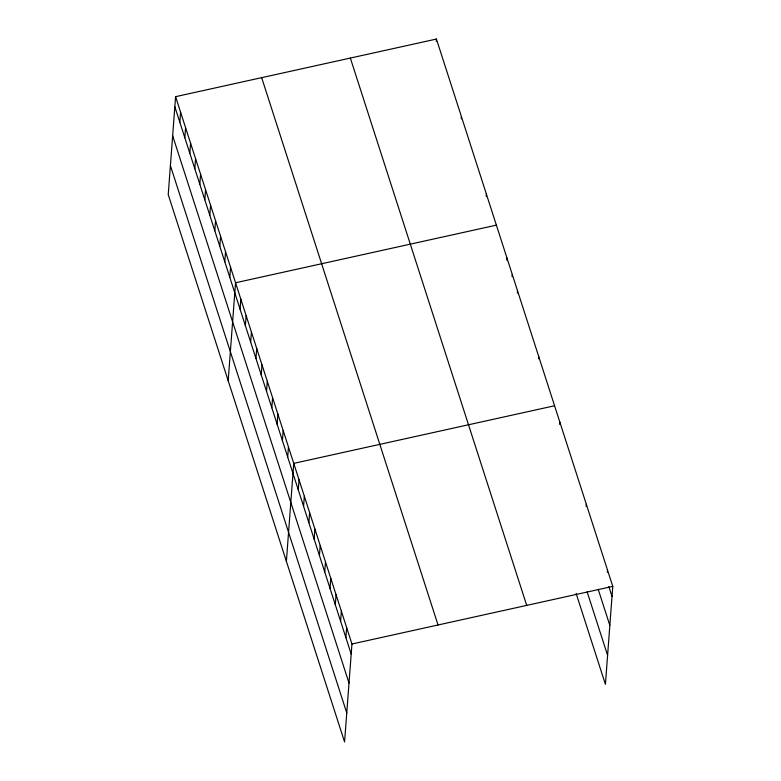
<?xml version="1.0" encoding="UTF-8"?>
<svg xmlns="http://www.w3.org/2000/svg" width="781" height="781" viewBox="0 0 781 781"><rect width="100%" height="100%" fill="white"/><g stroke="black" fill="none" stroke-linecap="round" stroke-linejoin="round"><path stroke-width="1.17" d="M175.588 96.678L168.227 194.625L344.577 741.95L351.948 644.003L175.588 96.678L436.423 39.05L612.773 586.375L605.412 684.322L576.134 593.472M179.825 122.236L180.587 112.181M184.824 137.749L185.585 127.694M189.822 153.252L190.584 143.196M194.82 168.764L195.572 158.699M199.819 184.267L200.571 174.212M204.817 199.78L205.569 189.715M209.806 215.283L210.567 205.227M214.804 230.785L215.566 220.73M219.803 246.298L220.564 236.243M224.801 261.801L225.553 251.746M229.799 277.314L230.551 267.258M228.189 380.718L235.55 282.761L496.384 225.143M240.089 309.237L240.841 299.182M245.371 325.657L246.132 315.602M250.662 342.078L251.423 332.023M255.953 358.499L256.715 348.443M261.245 374.919L262.006 364.864M266.536 391.34L267.297 381.284M271.827 407.76L272.589 397.705M277.118 424.181L277.88 414.125M282.41 440.601L283.161 430.546M287.701 457.022L288.453 446.966M286.383 561.334L293.744 463.377L554.578 405.759M298.283 489.853L299.035 479.798M303.575 506.273L304.326 496.218M308.866 522.694L309.618 512.639M314.157 539.115L314.909 529.059M319.449 555.535L320.2 545.48M324.74 571.956L325.492 561.9M330.031 588.376L330.783 578.321M335.313 604.797L336.074 594.741M340.604 621.217L341.365 611.162M345.895 637.638L346.657 627.582M436.247 41.286L436.423 39.05M461.239 118.819L461.405 116.584M486.221 196.363L486.387 194.127M506.791 260.21L506.967 257.984M512.082 276.63L512.258 274.404M517.373 293.051L517.539 290.815M538.539 358.733L538.705 356.497M559.704 424.415L559.87 422.179M586.15 506.508L586.326 504.272M607.315 572.19L607.481 569.954M351.948 644.003L612.773 586.375M608.848 586.58L612.021 596.43M598.197 589.313L609.844 625.435M587.136 591.832L607.589 655.318M350.347 58.067L526.706 605.392M261.664 77.661L438.024 624.985M174.837 106.733L351.186 654.058M172.65 135.738L349.009 683.063M170.404 165.621L346.764 712.946"/></g></svg>
